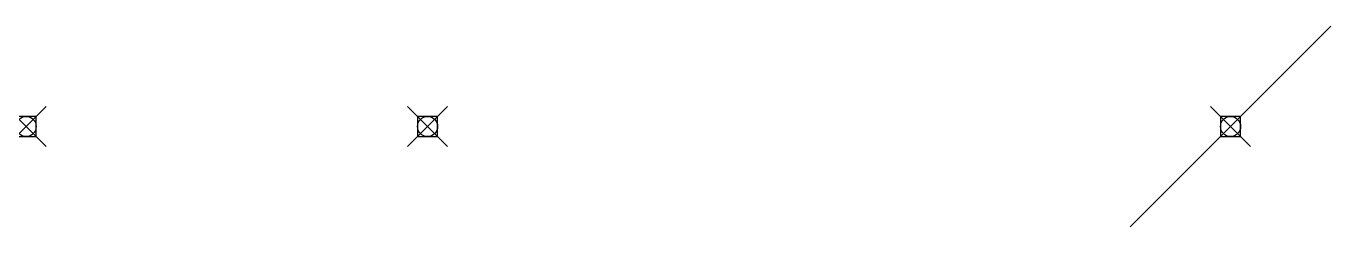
# Model space of a CAD drawing. Header units: millimetres. Extents: x 0 to 65, y -5 to 5.
import ezdxf

# ---------------------------------------------------------------- set-up
doc = ezdxf.new("R2010")
doc.units = ezdxf.units.MM
doc.header["$PDMODE"] = 99
doc.header["$PDSIZE"] = -10
doc.layers.add('NOPLOT', color=7, linetype='Continuous', plot=False)

# ---------------------------------------------------------------- blocks, each defined once
blk = doc.blocks.new('BYBLOCKPOINT')
at = {"color": 0, "linetype": 'ByBlock'}
blk.add_line((-5, -5), (5, 5), dxfattribs=at)
blk.add_point((0, 0), dxfattribs=at)

msp = doc.modelspace()

# ---------------------------------------------------------------- linework, layer by layer
msp.add_point((0, 0))
at = {"layer": 'Defpoints'}
msp.add_point((40, 0), dxfattribs=at)
at = {"layer": 'NOPLOT'}
msp.add_point((20, 0), dxfattribs=at)

# ---------------------------------------------------------------- block references
msp.add_blockref('BYBLOCKPOINT', (60, 0))

doc.saveas('drawing.dxf')
